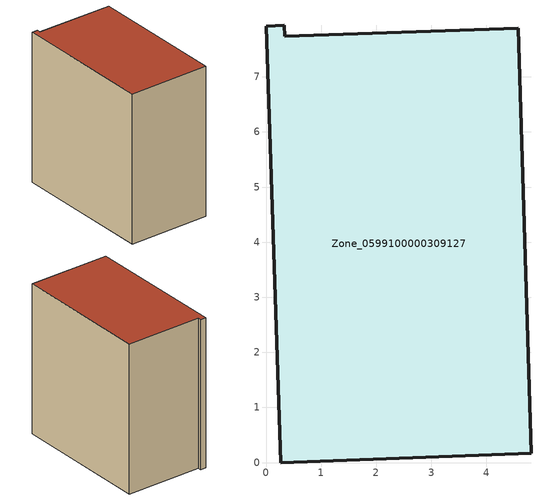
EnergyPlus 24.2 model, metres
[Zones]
Zone_0599100000309127
 floor ground (C_G): 0.27,0 0,7.92 0.33,7.93 0.34,7.73 4.58,7.89 4.81,0.17 z0
 wall outside (C_F): 0.27,0 4.81,0.17 4.58,7.89 0.34,7.73 0.33,7.93 0,7.92 0.27,0 z0:8.3
 roof outside (C_R): 0,7.92 0.27,0 4.81,0.17 4.58,7.89 0.34,7.73 0.33,7.93 z8.3
[BUILDING]
Pand.0599100000309127: North Axis=0; Terrain=City; Loads Convergence Tolerance Value=0.04; Temperature Convergence Tolerance Value=0.4; Solar Distribution=FullExterior; Maximum Number of Warmup Days=25; Minimum Number of Warmup Days=1
[Site:Location]
Rotterdam.The.Hague.AP_ZH_NLD Design_Conditions: Latitude=51.96; Longitude=4.45; Time Zone=1; Elevation=-4.5
[SITE:GROUNDTEMPERATURE:BUILDINGSURFACE]
18, 18, 18, 18, 18, 18, 18, 18, 18, 18, 18, 18
[MATERIAL] Thermal Absorptance=0.9; Solar Absorptance=0.7; Visible Absorptance=0.7
Name | Roughness | Thickness | Conductivity | Density | Specific Heat
G.TI.1946 | MediumSmooth | 0.15 | 1 | 540 | 1210
F.TI.1946 | Rough | 0.3 | 0.857143 | 1920 | 840
R.TI.1946 | MediumRough | 0.2 | 0.1 | 1500 | 1000
[CONSTRUCTION]
C_G: G.TI.1946
C_F: F.TI.1946
C_R: R.TI.1946
[ZONE]
Zone_0599100000309127: Type=1; Multiplier=1; Ceiling Height=Autocalculate; Volume=Autocalculate; Floor Area=autocalculate; Part of Total Floor Area=Yes
[ZONEINFILTRATION:DESIGNFLOWRATE]
Infil_Zone_0599100000309127: Zone or ZoneList or Space or SpaceList=Zone_0599100000309127; Schedule=AlwaysOn; Design Flow Rate Calculation Method=Flow/Area; Flow Rate per Floor Area=0.003; Constant Term Coefficient=1; Temperature Term Coefficient=0; Velocity Term Coefficient=0; Velocity Squared Term Coefficient=0
[HVACTEMPLATE:ZONE:IDEALLOADSAIRSYSTEM]
Zone_0599100000309127: Maximum Heating Supply Air Temperature=50; Minimum Cooling Supply Air Temperature=13; Maximum Heating Supply Air Humidity Ratio=0.0156; Minimum Cooling Supply Air Humidity Ratio=0.0077; Heating Limit=NoLimit; Cooling Limit=NoLimit; Dehumidification Control Type=ConstantSensibleHeatRatio; Cooling Sensible Heat Ratio=0.7; Dehumidification Setpoint=60; Humidification Control Type=None; Humidification Setpoint=30; Outdoor Air Method=None; Outdoor Air Flow Rate per Person=0.00944; Outdoor Air Flow Rate per Zone Floor Area=0; Outdoor Air Flow Rate per Zone=0; Demand Controlled Ventilation Type=None; Outdoor Air Economizer Type=NoEconomizer; Heat Recovery Type=None; Sensible Heat Recovery Effectiveness=0.7; Latent Heat Recovery Effectiveness=0.65
[ZONECONTROL:THERMOSTAT]
ThermostatControl_Zone_0599100000309127: Zone or ZoneList=Zone_0599100000309127; Control Type Schedule=DualSetpointControlType; Control 1=Thermostat_Zone_0599100000309127; Temperature Difference Between Cutout And Setpoint=0
[THERMOSTATSETPOINT:DUALSETPOINT]
Thermostat_Zone_0599100000309127: Heating Setpoint Temperature Schedule=HeatingSetpoint_Zone_0599100000309127; Cooling Setpoint Temperature Schedule=CoolingSetpoint_Zone_0599100000309127
[SCHEDULE:COMPACT]
HeatingSetpoint_Zone_0599100000309127: Through: 12/31, For: AllDays, Until: 24:00, 21
CoolingSetpoint_Zone_0599100000309127: Through: 12/31, For: AllDays, Until: 24:00, 24
DualSetpointControlType: Through: 12/31, For: AllDays, Until: 24:00, 4
AlwaysOn: Through: 12/31, For: AllDays, Until: 24:00, 1
